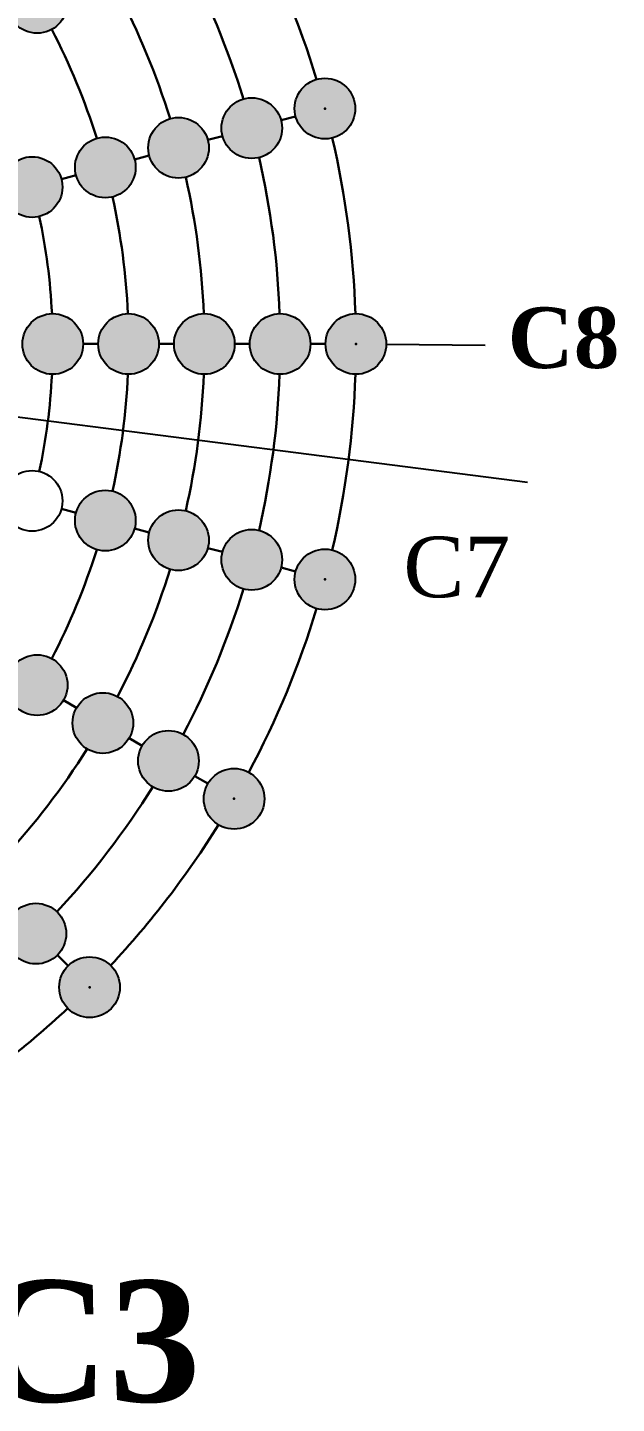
# Model space of a CAD drawing. Header units: inches. Extents: x 53 to 275, y 28 to 179.
# Drawn here: x 148.29 to 158.01, y 28.76 to 51.45 of the extents above; entities that cross this region are included whole.
import ezdxf

# ---------------------------------------------------------------- set-up
doc = ezdxf.new("R2010")
doc.units = ezdxf.units.IN
doc.header["$MEASUREMENT"] = 0

msp = doc.modelspace()

# ---------------------------------------------------------------- hatches: boundary and pattern name
h = msp.add_hatch(color=4)
h.set_gradient(color1=(237, 249, 6), color2=(227, 239, 6), one_color=1, tint=0.48)
h.paths.add_polyline_path([(139.208, 61.231, 1), (138.208, 61.231, 1)])
h.paths.add_polyline_path([(139.208, 59.981, 1), (138.208, 59.981, 1)])
h.paths.add_polyline_path([(138.208, 58.731, 1), (139.208, 58.731, 1)])
h.paths.add_polyline_path([(138.208, 57.481, 1), (139.208, 57.481, 1)])
h.paths.add_polyline_path([(138.208, 56.231, 1), (139.208, 56.231, 1)])
h.paths.add_polyline_path([(138.208, 54.981, 1), (139.208, 54.981, 1)])
h.paths.add_polyline_path([(138.208, 53.731, 1), (139.208, 53.731, 1)])
h.paths.add_polyline_path([(138.208, 52.481, 1), (139.208, 52.481, 1)])
h.paths.add_polyline_path([(140.15, 53.476, 1), (141.15, 53.476, 1)])
h.paths.add_polyline_path([(140.473, 54.683, 1), (141.473, 54.683, 1)])
h.paths.add_polyline_path([(140.797, 55.89, 1), (141.797, 55.89, 1)])
h.paths.add_polyline_path([(141.12, 57.098, 1), (142.12, 57.098, 1)])
h.paths.add_polyline_path([(141.444, 58.305, 1), (142.444, 58.305, 1)])
h.paths.add_polyline_path([(141.767, 59.513, 1), (142.767, 59.513, 1)])
h.paths.add_polyline_path([(142.091, 60.72, 1), (143.091, 60.72, 1)])
h.paths.add_polyline_path([(142.958, 52.726, 1), (141.958, 52.726, 1)])
h.paths.add_polyline_path([(142.583, 53.809, 1), (143.583, 53.809, 1)])
h.paths.add_polyline_path([(143.208, 54.891, 1), (144.208, 54.891, 1)])
h.paths.add_polyline_path([(143.833, 55.974, 1), (144.833, 55.974, 1)])
h.paths.add_polyline_path([(144.458, 57.056, 1), (145.458, 57.056, 1)])
h.paths.add_polyline_path([(145.083, 58.139, 1), (146.083, 58.139, 1)])
h.paths.add_polyline_path([(145.708, 59.221, 1), (146.708, 59.221, 1)])
h.paths.add_polyline_path([(145.396, 52.418, 1), (144.396, 52.418, 1)])
h.paths.add_polyline_path([(145.279, 53.302, 1), (146.279, 53.302, 1)])
h.paths.add_polyline_path([(146.163, 54.186, 1), (147.163, 54.186, 1)])
h.paths.add_polyline_path([(147.047, 55.07, 1), (148.047, 55.07, 1)])
h.paths.add_polyline_path([(147.931, 55.954, 1), (148.931, 55.954, 1)])
h.paths.add_polyline_path([(148.815, 56.838, 1), (149.815, 56.838, 1)])
h.paths.add_polyline_path([(146.786, 50.606, 1), (145.786, 50.606, 1)])
h.paths.add_polyline_path([(146.869, 51.231, 1), (147.869, 51.231, 1)])
h.paths.add_polyline_path([(147.951, 51.856, 1), (148.951, 51.856, 1)])
h.paths.add_polyline_path([(149.034, 52.481, 1), (150.034, 52.481, 1)])
h.paths.add_polyline_path([(150.116, 53.106, 1), (151.116, 53.106, 1)])
h.paths.add_polyline_path([(151.199, 53.731, 1), (152.199, 53.731, 1)])
h.paths.add_polyline_path([(148.868, 48.819, 1), (147.868, 48.819, 1)])
h.paths.add_polyline_path([(149.075, 49.143, 1), (150.075, 49.143, 1)])
h.paths.add_polyline_path([(150.282, 49.466, 1), (151.282, 49.466, 1)])
h.paths.add_polyline_path([(151.49, 49.79, 1), (152.49, 49.79, 1)])
h.paths.add_polyline_path([(152.697, 50.113, 1), (153.697, 50.113, 1)])
h.paths.add_polyline_path([(154.208, 46.231, 1), (153.208, 46.231, 1)])
h.paths.add_polyline_path([(151.958, 46.231, 1), (152.958, 46.231, 1)])
h.paths.add_polyline_path([(151.708, 46.231, 1), (150.708, 46.231, 1)])
h.paths.add_polyline_path([(149.458, 46.231, 1), (150.458, 46.231, 1)])
h.paths.add_polyline_path([(148.208, 46.231, 1), (149.208, 46.231, 1)])
h.paths.add_polyline_path([(153.697, 42.349, 1), (152.697, 42.349, 1)])
h.paths.add_polyline_path([(151.49, 42.672, 1), (152.49, 42.672, 1)])
h.paths.add_polyline_path([(150.282, 42.996, 1), (151.282, 42.996, 1)])
h.paths.add_polyline_path([(149.075, 43.319, 1), (150.075, 43.319, 1)])
h.paths.add_polyline_path([(152.199, 38.731, 1), (151.199, 38.731, 1)])
h.paths.add_polyline_path([(150.116, 39.356, 1), (151.116, 39.356, 1)])
h.paths.add_polyline_path([(149.034, 39.981, 1), (150.034, 39.981, 1)])
h.paths.add_polyline_path([(147.951, 40.606, 1), (148.951, 40.606, 1)])
h.paths.add_polyline_path([(149.815, 35.624, 1), (148.815, 35.624, 1)])
h.paths.add_polyline_path([(147.931, 36.508, 1), (148.931, 36.508, 1)])
h.paths.add_polyline_path([(147.047, 37.392, 1), (148.047, 37.392, 1)])
h.paths.add_polyline_path([(146.708, 33.241, 1), (145.708, 33.241, 1)])
h.paths.add_polyline_path([(145.083, 34.323, 1), (146.083, 34.323, 1)])
h.paths.add_polyline_path([(143.091, 31.742, 1), (142.091, 31.742, 1)])

# ---------------------------------------------------------------- linework, layer by layer
at = {"lineweight": 30}
for p, q in [((152.473, 49.919), (152.714, 49.984)), ((151.265, 49.596), (151.507, 49.66)), ((150.058, 49.272), (150.299, 49.337)), ((148.851, 48.949), (149.092, 49.013)), ((149.208, 46.231), (149.458, 46.231)), ((150.458, 46.231), (150.708, 46.231)), ((151.708, 46.231), (151.958, 46.231)), ((152.958, 46.231), (153.208, 46.231)), ((149.092, 43.449), (148.851, 43.513)), ((150.299, 43.125), (150.058, 43.19)), ((151.507, 42.802), (151.265, 42.866)), ((152.714, 42.478), (152.473, 42.543)), ((149.101, 40.231), (148.884, 40.356)), ((150.183, 39.606), (149.967, 39.731)), ((151.266, 38.981), (151.049, 39.106)), ((148.785, 36.155), (148.961, 35.978))]:
    msp.add_line(p, q, dxfattribs=at)
at = {"color": 1}
msp.add_line((138.708, 46.231), (156.539, 43.95), dxfattribs=at)
at = {"color": 4}
msp.add_line((154.208, 46.227), (155.838, 46.213), dxfattribs=at)
for centre in [(148.451, 51.856), (153.197, 50.113), (151.99, 49.79), (150.782, 49.466), (149.575, 49.143), (148.368, 48.819), (148.708, 46.231), (149.958, 46.231), (151.208, 46.231), (152.458, 46.231), (153.708, 46.231), (148.368, 43.643), (149.575, 43.319), (150.782, 42.996), (151.99, 42.672), (153.197, 42.349), (148.451, 40.606), (149.534, 39.981), (150.616, 39.356), (151.699, 38.731), (148.431, 36.508), (149.315, 35.624)]:
    msp.add_circle(centre, 0.5, dxfattribs=at)
at = {"lineweight": 30}
for radius, start, end in [(15, 16.9099, 28.0901), (13.75, 17.0836, 27.9164), (12.5, 17.292, 27.708), (11.25, 17.5467, 27.4533), (15, 1.9099, 13.0901), (13.75, 2.0836, 12.9164), (12.5, 2.292, 12.708), (11.25, 2.5467, 12.4533), (10, 2.8651, 12.1349), (10, 347.8651, 357.1349), (11.25, 347.5467, 357.4533), (12.5, 347.292, 357.708), (13.75, 347.0836, 357.9164), (15, 346.9099, 358.0901), (11.25, 332.5467, 342.4533), (12.5, 332.292, 342.708), (13.75, 332.0836, 342.9164), (15, 331.9099, 343.0901), (12.5, 317.292, 327.708), (13.75, 317.0836, 327.9164), (15, 316.9099, 328.0901), (15, 301.9099, 313.0901)]:
    msp.add_arc((138.708, 46.231), radius, start, end, dxfattribs=at)
for p in [(153.197, 50.113), (153.708, 46.231), (153.197, 42.349), (151.699, 38.731), (149.315, 35.624)]:
    msp.add_point(p, dxfattribs=at)

# ---------------------------------------------------------------- texts
at = {"color": 1, "attachment_point": 1}
for s, insert, char_height, width in [('{\\fTimes New Roman|b1|i0|c0|p18;C8}', (156.209, 46.835), 1, 4.35852), ('{\\fTimes New Roman|b0|i0|c0|p18;C7}', (154.49, 43.055), 1, 3.32889), ('{\\fTimes New Roman|b1|i0|c0|p18;CC3}', (145.273, 30.79), 2, 6.67539)]:
    msp.add_mtext(s, dxfattribs=dict(at, insert=insert, char_height=char_height, width=width))

doc.saveas('drawing.dxf')
